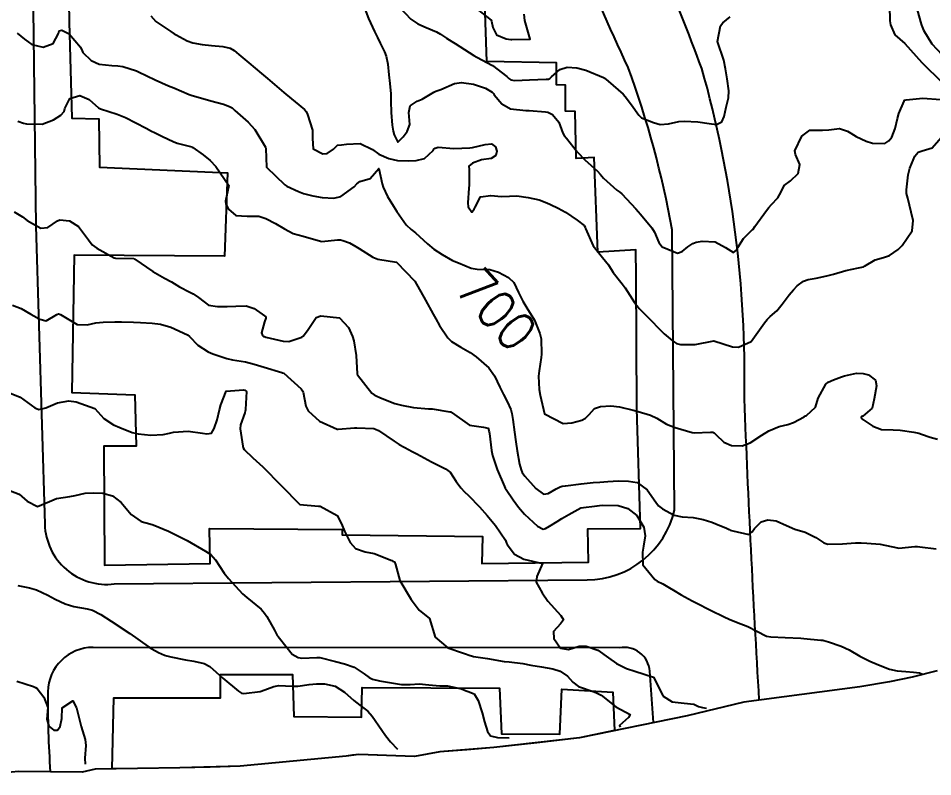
# Model space of a CAD drawing. Header units: metres. Extents: x 292545 to 299085, y 7450245 to 7463078.
# Drawn here: x 293616 to 293713.6, y 7462550.7 to 7462631.7 of the extents above; entities that cross this region are included whole.
import ezdxf
from ezdxf.enums import TextEntityAlignment as Align

# ---------------------------------------------------------------- set-up
doc = ezdxf.new("R2010")
doc.units = ezdxf.units.M
for name, color, linetype in [('Area', 45, 'Continuous'), ('Cotas', 45, 'Continuous'), ('Curvas de Nivel 1m', 11, 'Continuous'), ('Curvas de Nivel 5m', 15, 'Continuous'), ('Edificações', 30, 'Continuous'), ('Vias Primárias', 230, 'Continuous')]:
    doc.layers.add(name, color=color, linetype=linetype)
doc.styles.add('Style-STANDARD', font='STANDARD.shx')

msp = doc.modelspace()

# ---------------------------------------------------------------- linework, layer by layer
at = {"layer": 'Area'}
msp.add_polyline3d([(293714.104, 7462561.988, 701.43), (293711.413, 7462561.33, 701.491), (293709.009, 7462560.819, 701.799), (293705.829, 7462560.284, 702.178), (293693.457, 7462558.631, 702.489), (293687.381, 7462557.203, 702.93), (293675.913, 7462554.846, 708.658), (293666.758, 7462553.788, 709.726), (293660.995, 7462553.337, 709.887), (293658.263, 7462552.858, 710.065), (293652.33, 7462553.042, 713.644), (293650.992, 7462552.892, 713.676), (293639.673, 7462551.794, 709.735), (293633.206, 7462551.631, 714.553), (293624.158, 7462551.489, 706.507), (293622.798, 7462551.165, 707.616), (293615.977, 7462551.238, 707.594), (293609.985, 7462550.682, 707.743)], dxfattribs=at)
at = {"layer": 'Curvas de Nivel 1m', "flags": 128}
for points, elevation in [([(293652.67, 7462633.472), (293653.359, 7462631.673), (293654, 7462630.295), (293654.321, 7462629.663), (293654.617, 7462629.036), (293655.061, 7462628.107), (293655.251, 7462627.65), (293655.431, 7462626.806), (293655.553, 7462625.645), (293655.658, 7462624.738), (293655.738, 7462623.642), (293655.748, 7462622.845), (293655.783, 7462621.641), (293655.884, 7462620.268), (293656.005, 7462619.637), (293656.114, 7462619.251), (293656.491, 7462618.449), (293657.078, 7462619.044), (293657.498, 7462619.62), (293657.779, 7462620.353), (293657.687, 7462621.618), (293657.828, 7462622.329), (293658.545, 7462622.833), (293659.083, 7462623.069), (293659.991, 7462623.596), (293660.326, 7462623.822), (293660.556, 7462623.908), (293661.08, 7462624.104), (293662.564, 7462624.715), (293663.295, 7462624.824), (293664.564, 7462624.658), (293665.851, 7462624.236), (293666.556, 7462623.81), (293666.695, 7462623.659), (293666.798, 7462623.516), (293667.608, 7462622.568), (293668.538, 7462622.014), (293670.158, 7462621.844), (293670.528, 7462621.839), (293672.263, 7462621.708), (293672.526, 7462621.66), (293673.018, 7462621.435), (293673.7, 7462620.617), (293674.126, 7462619.426), (293674.261, 7462619.184), (293674.498, 7462618.886), (293675.694, 7462617.408), (293676.471, 7462616.595), (293677.824, 7462615.379), (293678.115, 7462615.041), (293678.445, 7462614.603), (293679.887, 7462613.355), (293680.21, 7462613.133), (293680.429, 7462612.952), (293681.904, 7462611.335), (293682.404, 7462610.757), (293683.638, 7462609.311), (293683.914, 7462608.843), (293684.367, 7462607.73), (293684.735, 7462607.296), (293686.353, 7462606.606), (293686.844, 7462606.786), (293687.477, 7462607.269), (293688.002, 7462607.628), (293688.368, 7462607.787), (293689.014, 7462607.895), (293690.369, 7462607.82), (293691.477, 7462607.219), (293692.355, 7462606.696), (293692.65, 7462606.916), (293692.808, 7462607.206), (293693.399, 7462608.173), (293694.382, 7462609.12), (293694.451, 7462609.189), (293694.638, 7462609.439), (293695.868, 7462611.168), (293696.1, 7462611.472), (293696.412, 7462611.792), (293697.059, 7462612.518), (293697.42, 7462613.15), (293697.755, 7462613.832), (293698.445, 7462614.33), (293699.235, 7462615.128), (293699.429, 7462616.092), (293698.962, 7462617.133), (293698.9, 7462617.547), (293699.624, 7462619.123), (293700.509, 7462619.732), (293701.861, 7462619.745), (293702.51, 7462619.774), (293703.649, 7462619.941), (293704.509, 7462619.634), (293704.86, 7462619.419), (293705.448, 7462619.056), (293706.496, 7462618.557), (293707.181, 7462618.345), (293708.493, 7462618.33), (293708.919, 7462618.594), (293709.252, 7462619.013), (293709.61, 7462619.911), (293709.852, 7462621.007), (293710.002, 7462621.534), (293710.551, 7462622.847), (293710.615, 7462622.936), (293710.775, 7462622.997), (293712.555, 7462623.171), (293714.459, 7462623.036)], 698), ([(293656.662, 7462632.896), (293657.876, 7462631.618), (293658.638, 7462631.118), (293659.509, 7462630.726), (293660.629, 7462630.242), (293661.046, 7462630.003), (293661.697, 7462629.574), (293662.274, 7462629.22), (293662.617, 7462629.016), (293664.108, 7462628.045), (293664.605, 7462627.707), (293664.925, 7462627.537), (293666.59, 7462626.662), (293668.145, 7462625.496), (293668.356, 7462625.279), (293668.569, 7462625.109), (293669.002, 7462625.052), (293670.569, 7462625.118), (293672.327, 7462625.201), (293672.571, 7462625.211), (293672.74, 7462625.27), (293672.899, 7462625.437), (293673.785, 7462626.228), (293674.589, 7462626.472), (293675.596, 7462626.402), (293676.584, 7462626.162), (293678.475, 7462625.371), (293678.536, 7462625.334), (293678.572, 7462625.303), (293678.969, 7462624.966), (293680.555, 7462623.585), (293680.78, 7462623.348), (293681.434, 7462622.447), (293682.22, 7462621.333), (293682.52, 7462621.082), (293683.784, 7462620.579), (293684.513, 7462620.347), (293685.399, 7462620.406), (293686.517, 7462620.685), (293687.077, 7462620.715), (293688.517, 7462620.624), (293689.734, 7462620.46), (293690.514, 7462620.349), (293691.094, 7462620.647), (293691.335, 7462621.222), (293691.567, 7462622.19), (293691.805, 7462623.217), (293691.833, 7462623.944), (293691.655, 7462625.219), (293691.49, 7462626.315), (293691.314, 7462627.223), (293690.623, 7462629.23), (293690.963, 7462630.904), (293691.186, 7462631.225), (293692.004, 7462631.865)], 697), ([(293664.663, 7462632.909), (293666.462, 7462631.513), (293666.515, 7462631.385), (293666.635, 7462630.702), (293667.027, 7462629.914), (293668.052, 7462629.499), (293668.58, 7462629.448), (293668.622, 7462629.441), (293668.686, 7462629.426), (293670.623, 7462629.47), (293670.059, 7462631.476), (293669.985, 7462632.145)], 696), ([(293709.001, 7462633.015), (293709.05, 7462631.417), (293709.105, 7462631.013), (293709.561, 7462629.935), (293710.623, 7462628.99), (293712.452, 7462626.971), (293712.591, 7462626.827), (293714.508, 7462624.951)], 697), ([(293711.848, 7462632.978), (293712.297, 7462631.322), (293712.42, 7462630.972), (293712.638, 7462630.431), (293713.513, 7462628.961), (293714.606, 7462627.837)], 696), ([(293630.13, 7462631.945), (293630.644, 7462631.363), (293632.261, 7462630.291), (293632.625, 7462630.05), (293632.838, 7462629.917), (293634.013, 7462629.295), (293634.615, 7462629.064), (293635.599, 7462628.894), (293636.612, 7462628.796), (293637.797, 7462628.673), (293638.609, 7462628.5), (293639.025, 7462628.262), (293639.526, 7462627.836), (293640.59, 7462626.929), (293641.932, 7462625.806), (293642.568, 7462625.277), (293644.324, 7462623.782), (293644.551, 7462623.592), (293645.543, 7462622.765), (293646.535, 7462621.939), (293646.703, 7462621.748), (293646.848, 7462621.427), (293647.372, 7462619.741), (293647.389, 7462618.846), (293647.458, 7462617.74), (293648.478, 7462617.223), (293648.962, 7462617.241), (293649.637, 7462617.718), (293650.05, 7462618.151), (293650.488, 7462618.178), (293651.024, 7462618.238), (293652.489, 7462618.32), (293653.774, 7462617.667), (293654.478, 7462617.193), (293655.549, 7462616.719), (293656.466, 7462616.514), (293657.623, 7462616.461), (293658.467, 7462616.518), (293659.358, 7462616.712), (293660.254, 7462617.592), (293660.348, 7462617.727), (293660.485, 7462617.833), (293660.816, 7462617.915), (293662.485, 7462617.805), (293664.173, 7462617.856), (293664.487, 7462617.899), (293665.808, 7462618.209), (293666.491, 7462618.292), (293666.927, 7462617.953), (293667.053, 7462617.511), (293666.952, 7462617.037), (293666.471, 7462616.72), (293665.428, 7462616.571), (293664.463, 7462616.207), (293664.085, 7462615.918), (293664.115, 7462615.543), (293664.112, 7462613.868), (293664.074, 7462613.544), (293663.962, 7462612), (293663.996, 7462611.544), (293664.405, 7462610.985), (293664.647, 7462611.3), (293664.749, 7462611.537), (293665.326, 7462612.629), (293666.426, 7462612.782), (293667.583, 7462612.661), (293668.425, 7462612.71), (293669.188, 7462612.719), (293670.424, 7462612.563), (293671.578, 7462612.302), (293672.418, 7462611.981), (293672.785, 7462611.813), (293673.606, 7462611.432), (293674.406, 7462610.988), (293675.656, 7462610.146), (293676.386, 7462609.576), (293676.491, 7462609.399), (293676.551, 7462609.229), (293677.368, 7462607.39), (293678.345, 7462606.159), (293678.994, 7462605.37), (293679.509, 7462604.547), (293680.314, 7462603.493), (293680.436, 7462603.349), (293680.76, 7462602.894), (293681.776, 7462601.335), (293682.284, 7462600.703), (293683.643, 7462599.316), (293684.257, 7462598.675), (293684.941, 7462597.991), (293685.806, 7462597.287), (293686.05, 7462597.092), (293686.24, 7462596.962), (293686.674, 7462596.84), (293688.239, 7462596.845), (293690.243, 7462597.23), (293692.234, 7462596.593), (293692.861, 7462596.576), (293694.243, 7462597.19), (293695.651, 7462599.169), (293695.926, 7462599.508), (293696.273, 7462599.838), (293696.977, 7462600.459), (293697.545, 7462601.147), (293697.857, 7462601.585), (293698.303, 7462602.172), (293698.743, 7462602.701), (293699.148, 7462603.132), (293699.824, 7462603.619), (293700.32, 7462603.809), (293701.167, 7462603.952), (293702.324, 7462604.182), (293703.029, 7462604.38), (293704.33, 7462604.743), (293705.708, 7462605.049), (293706.213, 7462605.163), (293706.336, 7462605.227), (293707.472, 7462605.903), (293708.35, 7462606.145), (293709.01, 7462606.356), (293709.934, 7462607.004), (293710.158, 7462607.209), (293710.367, 7462607.413), (293711.408, 7462608.985), (293711.515, 7462610.104), (293711.307, 7462610.986), (293710.947, 7462612.47), (293710.833, 7462612.994), (293710.82, 7462613.378), (293711.008, 7462614.992), (293711.171, 7462615.701), (293711.702, 7462616.982), (293712.073, 7462617.382), (293712.481, 7462617.532), (293713.575, 7462617.871), (293714.503, 7462618.95)], 699), ([(293615.931, 7462620.704), (293616.517, 7462620.505), (293616.83, 7462620.419), (293618.516, 7462620.399), (293619.737, 7462620.852), (293620.526, 7462621.355), (293620.848, 7462621.738), (293620.95, 7462622.056), (293621.475, 7462623.119), (293622.547, 7462623.455), (293623.536, 7462623.019), (293624.534, 7462622.136), (293624.742, 7462622.008), (293626.525, 7462621.465), (293627.415, 7462621.085), (293628.511, 7462620.523), (293629.611, 7462619.953), (293630.202, 7462619.646), (293630.498, 7462619.493), (293631.372, 7462619.053), (293632.489, 7462618.528), (293632.943, 7462618.369), (293634.483, 7462617.954), (293634.524, 7462617.94), (293634.597, 7462617.898), (293635.698, 7462617.104), (293636.469, 7462616.506), (293637.063, 7462615.864), (293638.433, 7462613.85), (293638.107, 7462612.162), (293638.131, 7462611.853), (293638.407, 7462611.298), (293639.2, 7462610.637), (293640.4, 7462610.569), (293641.648, 7462610.553), (293642.391, 7462610.308), (293643.429, 7462609.79), (293644.377, 7462609.2), (293645.325, 7462608.718), (293646.37, 7462608.41), (293648.223, 7462607.873), (293648.364, 7462607.85), (293650.055, 7462608.024), (293650.366, 7462608.027), (293650.635, 7462607.975), (293651.331, 7462607.695), (293652.011, 7462607.337), (293652.357, 7462607.122), (293653.818, 7462606.196), (293654.346, 7462605.974), (293656.343, 7462605.64), (293658.313, 7462603.61), (293659.434, 7462601.599), (293660.27, 7462600.093), (293660.55, 7462599.587), (293660.959, 7462598.88), (293661.841, 7462597.574), (293662.239, 7462597.188), (293663.241, 7462596.563), (293664.227, 7462595.989), (293664.846, 7462595.534), (293666.205, 7462594.356), (293666.812, 7462593.514), (293667.398, 7462592.29), (293667.788, 7462591.504), (293668.166, 7462590.776), (293668.567, 7462589.904), (293668.686, 7462589.492), (293668.792, 7462588.842), (293668.966, 7462587.487), (293669.091, 7462586.463), (293669.235, 7462585.483), (293669.502, 7462584.058), (293669.653, 7462583.476), (293669.782, 7462583.187), (293670.066, 7462582.784), (293671.227, 7462581.458), (293672.047, 7462580.878), (293672.558, 7462580.935), (293673.406, 7462581.436), (293673.828, 7462581.659), (293674.056, 7462581.719), (293674.397, 7462581.766), (293676.059, 7462581.974), (293677.346, 7462582.101), (293678.061, 7462582.159), (293678.929, 7462582.234), (293680.062, 7462582.275), (293681.133, 7462582.269), (293682.061, 7462582.096), (293683.139, 7462581.319), (293684.04, 7462580.014), (293684.341, 7462579.61), (293684.756, 7462579.299), (293686.023, 7462578.628), (293686.856, 7462578.436), (293688.019, 7462578.36), (293689.116, 7462578.149), (293690.012, 7462577.874), (293690.473, 7462577.698), (293691.58, 7462577.216), (293691.878, 7462577.088), (293692.001, 7462577.035), (293692.274, 7462576.934), (293693.997, 7462576.56), (293694.344, 7462576.842), (293694.57, 7462577.184), (293695.292, 7462577.895), (293696.012, 7462578.111), (293696.885, 7462578.03), (293698.007, 7462577.501), (293698.875, 7462577.131), (293700, 7462576.797), (293701.123, 7462576.232), (293701.989, 7462575.661), (293702.421, 7462575.527), (293703.988, 7462575.565), (293705.369, 7462575.677), (293705.989, 7462575.668), (293706.588, 7462575.64), (293707.988, 7462575.537), (293709.858, 7462575.128), (293709.984, 7462575.109), (293711.699, 7462575.27), (293711.986, 7462575.26), (293712.238, 7462575.229), (293713.984, 7462575.026)], 701), ([(293615.511, 7462611.01), (293616.397, 7462610.491), (293616.927, 7462610.105), (293618.381, 7462609.296), (293619.109, 7462609.352), (293620.142, 7462610.064), (293620.394, 7462610.171), (293621.417, 7462610.05), (293622.384, 7462609.459), (293623.455, 7462608.024), (293623.851, 7462607.51), (293624.354, 7462607.135), (293626.209, 7462606.127), (293626.344, 7462606.087), (293628.289, 7462606.025), (293628.343, 7462606.013), (293628.369, 7462605.995), (293628.407, 7462605.969), (293630.324, 7462604.65), (293631.596, 7462603.927), (293632.309, 7462603.543), (293633.193, 7462603.022), (293634.298, 7462602.429), (293634.65, 7462602.249), (293635.21, 7462601.886), (293635.807, 7462601.396), (293636.285, 7462601.065), (293637.236, 7462600.908), (293638.284, 7462600.918), (293639.18, 7462600.945), (293640.284, 7462600.985), (293641.151, 7462600.686), (293642.274, 7462599.923), (293642.396, 7462599.799), (293642.408, 7462599.661), (293642.265, 7462599.277), (293641.939, 7462598.113), (293642.034, 7462597.803), (293642.163, 7462597.722), (293642.242, 7462597.693), (293642.393, 7462597.647), (293644.237, 7462597.211), (293644.85, 7462597.161), (293646.242, 7462597.628), (293646.401, 7462597.758), (293646.835, 7462598.335), (293647.766, 7462599.738), (293648.275, 7462599.898), (293650.273, 7462599.71), (293651.229, 7462598.667), (293651.668, 7462597.689), (293651.783, 7462597.232), (293652.036, 7462595.683), (293652.141, 7462593.734), (293652.147, 7462593.681), (293652.16, 7462593.648), (293652.192, 7462593.597), (293653.711, 7462591.665), (293653.973, 7462591.465), (293654.17, 7462591.381), (293654.657, 7462591.166), (293656.162, 7462590.551), (293656.891, 7462590.36), (293658.158, 7462590.125), (293659.763, 7462589.987), (293660.157, 7462589.965), (293662.062, 7462589.663), (293662.154, 7462589.65), (293662.215, 7462589.631), (293662.316, 7462589.568), (293664.134, 7462588.247), (293665.64, 7462588.015), (293666.129, 7462587.929), (293666.255, 7462587.519), (293666.279, 7462587.361), (293666.509, 7462585.516), (293666.61, 7462585), (293667.087, 7462583.51), (293667.886, 7462581.67), (293667.976, 7462581.501), (293668.052, 7462581.374), (293668.827, 7462580.274), (293669.394, 7462579.48), (293670.022, 7462578.717), (293671.422, 7462577.456), (293672, 7462577.142), (293672.265, 7462577.182), (293672.688, 7462577.443), (293673.503, 7462577.943), (293674.015, 7462578.254), (293674.755, 7462578.686), (293676.033, 7462579.4), (293677.786, 7462579.632), (293678.036, 7462579.657), (293678.34, 7462579.679), (293680.036, 7462579.636), (293681.076, 7462579.34), (293682.022, 7462578.595), (293682.756, 7462577.322), (293682.898, 7462576.417), (293682.727, 7462575.323), (293682.618, 7462574.679), (293682.658, 7462573.323), (293683.937, 7462571.734), (293684.203, 7462571.574), (293684.797, 7462571.297), (293685.516, 7462570.873), (293685.926, 7462570.603), (293686.748, 7462570.105), (293687.915, 7462569.483), (293688.346, 7462569.256), (293689.901, 7462568.459), (293691.344, 7462567.765), (293691.887, 7462567.514), (293692.68, 7462567.202), (293693.878, 7462566.711), (293694.82, 7462566.234), (293695.868, 7462565.704), (293696.314, 7462565.61), (293697.867, 7462565.555), (293699.519, 7462565.471), (293699.866, 7462565.44), (293701.686, 7462565.281), (293701.865, 7462565.259), (293701.988, 7462565.222), (293702.487, 7462565.091), (293703.856, 7462564.635), (293704.678, 7462564.234), (293705.841, 7462563.571), (293706.893, 7462563.039), (293707.829, 7462562.625), (293708.992, 7462562.18), (293709.823, 7462562), (293710.736, 7462561.904), (293711.553, 7462561.844), (293712.19, 7462561.762), (293712.513, 7462561.64)], 702), ([(293615.337, 7462601.065), (293616.279, 7462600.685), (293617.296, 7462600.1), (293618.265, 7462599.542), (293618.956, 7462599.386), (293620.073, 7462600.063), (293620.274, 7462600.137), (293620.463, 7462600.058), (293622.257, 7462598.979), (293623.319, 7462598.967), (293624.26, 7462599.149), (293625.037, 7462599.232), (293626.262, 7462599.275), (293626.975, 7462599.27), (293628.262, 7462599.235), (293629.019, 7462599.201), (293630.261, 7462599.14), (293631.152, 7462599.038), (293632.255, 7462598.709), (293634.044, 7462597.902), (293634.241, 7462597.722), (293635.131, 7462596.785), (293636.225, 7462596.079), (293636.738, 7462595.865), (293638.218, 7462595.349), (293638.855, 7462595.205), (293640.215, 7462594.992), (293641.147, 7462594.751), (293642.209, 7462594.424), (293644.112, 7462593.863), (293644.194, 7462593.839), (293644.34, 7462593.779), (293646.176, 7462592.111), (293646.328, 7462591.911), (293646.386, 7462591.757), (293646.672, 7462590.266), (293646.916, 7462589.749), (293648.137, 7462588.645), (293650.02, 7462587.816), (293650.124, 7462587.804), (293651.87, 7462587.95), (293652.127, 7462587.959), (293653.923, 7462587.866), (293654.125, 7462587.801), (293654.418, 7462587.657), (293656.112, 7462586.531), (293656.653, 7462586.177), (293657.696, 7462585.616), (293657.957, 7462585.468), (293658.101, 7462585.39), (293658.517, 7462585.188), (293660.09, 7462584.327), (293661.602, 7462583.575), (293662.069, 7462583.199), (293662.726, 7462582.226), (293663.224, 7462581.552), (293663.624, 7462581.122), (293664.045, 7462580.739), (293665.227, 7462579.528), (293666.019, 7462578.581), (293666.913, 7462577.511), (293667.987, 7462575.944), (293668.107, 7462575.621), (293668.158, 7462575.497), (293668.958, 7462574.47), (293669.967, 7462573.907), (293671.963, 7462573.45), (293671.323, 7462572.075), (293671.268, 7462571.457), (293671.922, 7462570.311), (293672.523, 7462569.444), (293673.89, 7462567.908), (293674.171, 7462567.426), (293673.879, 7462567.029), (293673.129, 7462566.179), (293673.169, 7462565.437), (293673.853, 7462564.399), (293674.713, 7462564.279), (293675.855, 7462564.618), (293676.605, 7462564.643), (293677.851, 7462564.203), (293678.992, 7462563.369), (293679.834, 7462562.765), (293680.917, 7462562.253), (293681.822, 7462561.955), (293683.813, 7462561.31), (293684.818, 7462559.3), (293685.784, 7462558.691), (293687.062, 7462558.55), (293688.113, 7462558.427), (293688.593, 7462558.196), (293689.03, 7462558.063), (293689.473, 7462557.99)], 703), ([(293614.32, 7462591.98), (293616.164, 7462591.226), (293617.745, 7462590.094), (293618.151, 7462589.898), (293618.903, 7462590.079), (293620.159, 7462590.629), (293621.369, 7462590.84), (293622.16, 7462590.717), (293624.153, 7462590.02), (293625.097, 7462588.96), (293626.136, 7462588.28), (293626.814, 7462587.983), (293628.118, 7462587.468), (293628.774, 7462587.306), (293630.115, 7462587.152), (293631.424, 7462587.238), (293632.118, 7462587.385), (293632.549, 7462587.486), (293634.12, 7462587.585), (293635.629, 7462587.389), (293636.117, 7462587.316), (293636.6, 7462587.383), (293636.865, 7462587.863), (293637.196, 7462588.8), (293637.455, 7462589.857), (293637.607, 7462590.406), (293638.173, 7462591.85), (293640.005, 7462592.002), (293640.175, 7462591.965), (293640.322, 7462591.828), (293640.226, 7462589.901), (293640.216, 7462589.829), (293640.209, 7462589.772), (293640.149, 7462589.567), (293639.694, 7462588.27), (293639.677, 7462587.834), (293639.945, 7462585.991), (293639.983, 7462585.831), (293640.101, 7462585.646), (293641.003, 7462584.728), (293642.083, 7462583.8), (293644.053, 7462581.78), (293646.033, 7462579.76), (293648.031, 7462579.597), (293648.191, 7462579.567), (293650.016, 7462578.581), (293650.472, 7462577.705), (293650.792, 7462576.905), (293651.397, 7462575.696), (293651.977, 7462575.05), (293653.012, 7462574.713), (293653.972, 7462574.52), (293655.84, 7462573.765), (293655.964, 7462573.717), (293656.156, 7462573.638), (293656.239, 7462573.357), (293656.713, 7462571.632), (293657.913, 7462569.62), (293658.772, 7462568.477), (293659.893, 7462567.59), (293660.467, 7462565.584), (293661.852, 7462564.457), (293663.51, 7462563.89), (293663.845, 7462563.762), (293663.993, 7462563.697), (293664.564, 7462563.539), (293665.84, 7462563.335), (293666.06, 7462563.297), (293667.836, 7462563.006), (293668.391, 7462562.938), (293669.832, 7462562.761), (293670.687, 7462562.61), (293671.827, 7462562.413), (293673.047, 7462562.215), (293673.821, 7462561.962), (293674.623, 7462561.418), (293675.175, 7462560.778), (293675.802, 7462560.304), (293677.446, 7462559.734), (293677.795, 7462559.623), (293678.218, 7462559.376), (293679.775, 7462558.15), (293681.297, 7462557.337), (293681.126, 7462557.021), (293680.174, 7462556.16), (293680.233, 7462555.97)], 704), ([(293615.928, 7462571.107), (293617.147, 7462570.876), (293617.921, 7462570.637), (293619.116, 7462570.078), (293619.909, 7462569.636), (293620.985, 7462569.135), (293621.901, 7462568.856), (293623.308, 7462568.617), (293623.898, 7462568.483), (293624.774, 7462568.011), (293625.882, 7462567.289), (293627.863, 7462565.97), (293629.849, 7462564.598), (293630.243, 7462564.34), (293630.942, 7462563.934), (293631.585, 7462563.668), (293631.84, 7462563.599), (293632.249, 7462563.506), (293633.836, 7462563.181), (293634.696, 7462563.03), (293635.832, 7462562.759), (293636.411, 7462562.453), (293637.083, 7462561.861), (293637.813, 7462561.211), (293639.482, 7462559.833), (293639.791, 7462559.595), (293640.039, 7462559.579), (293641.793, 7462559.774), (293641.916, 7462559.808), (293643.258, 7462560.332), (293643.802, 7462560.416), (293645.217, 7462560.351), (293645.802, 7462560.346), (293647.034, 7462560.519), (293647.802, 7462560.607), (293648.664, 7462560.589), (293649.799, 7462560.338), (293650.817, 7462559.7), (293651.784, 7462558.818), (293652.422, 7462558.323), (293653.277, 7462557.675), (293653.765, 7462557.148), (293654.788, 7462555.654), (293655.175, 7462555.086), (293655.731, 7462554.423), (293656.453, 7462553.63)], 706), ([(293615.805, 7462560.886), (293617.581, 7462560.307), (293617.795, 7462560.22), (293617.966, 7462560.088), (293618.695, 7462559.169), (293619.134, 7462558.076), (293619.008, 7462556.83), (293619.229, 7462556.075), (293619.747, 7462555.66), (293620.141, 7462555.67), (293620.422, 7462556.06), (293620.602, 7462556.898), (293620.648, 7462558.057), (293621.78, 7462558.782), (293622.198, 7462558.036), (293622.319, 7462557.483), (293622.688, 7462556.031), (293623.091, 7462554.668), (293623.164, 7462554.026), (293623.056, 7462552.68), (293623.103, 7462552.03)], 707)]:
    msp.add_lwpolyline(points, dxfattribs=dict(at, elevation=elevation))
at = {"layer": 'Curvas de Nivel 5m', "flags": 128}
for points, elevation in [([(293615.837, 7462630.118), (293616.616, 7462629.456), (293617.416, 7462628.903), (293618.608, 7462628.61), (293619.688, 7462628.994), (293620.269, 7462630.064), (293620.344, 7462630.346), (293620.629, 7462630.438), (293621.382, 7462630.052), (293622.609, 7462628.623), (293622.779, 7462628.212), (293622.875, 7462628.036), (293623.748, 7462627.177), (293624.591, 7462626.789), (293625.939, 7462626.647), (293626.589, 7462626.622), (293627.137, 7462626.531), (293628.584, 7462626.074), (293628.659, 7462626.045), (293628.814, 7462625.967), (293630.571, 7462625.121), (293631.991, 7462624.496), (293632.558, 7462624.264), (293633.402, 7462623.907), (293634.225, 7462623.57), (293634.548, 7462623.447), (293635.165, 7462623.265), (293636.543, 7462622.888), (293637.866, 7462622.531), (293638.537, 7462622.292), (293638.805, 7462622.115), (293639.107, 7462621.841), (293640.514, 7462620.587), (293641.233, 7462619.813), (293642.355, 7462617.93), (293642.39, 7462617.801), (293642.463, 7462615.8), (293644.435, 7462613.916), (293644.633, 7462613.777), (293645.874, 7462613.205), (293646.425, 7462612.989), (293647.434, 7462612.729), (293648.421, 7462612.572), (293649.659, 7462612.479), (293650.423, 7462612.674), (293651.842, 7462613.689), (293652.12, 7462614.002), (293652.442, 7462614.281), (293653.53, 7462614.586), (293654.463, 7462615.66), (293654.814, 7462614.032), (293654.938, 7462613.655), (293655.407, 7462612.666), (293656.022, 7462611.644), (293656.404, 7462611.063), (293657.397, 7462609.625), (293657.913, 7462609.151), (293658.375, 7462608.781), (293659.661, 7462607.597), (293660.357, 7462607.038), (293661.229, 7462606.454), (293662.345, 7462605.811), (293662.515, 7462605.738), (293662.963, 7462605.561), (293664.335, 7462605.014), (293664.956, 7462604.911), (293666.333, 7462604.848), (293667.263, 7462604.571), (293668.321, 7462604.021), (293668.872, 7462603.484), (293669.371, 7462602.411), (293669.841, 7462601.475), (293670.282, 7462600.771), (293671.101, 7462599.462), (293671.675, 7462598.03), (293671.807, 7462597.454), (293671.852, 7462595.829), (293671.798, 7462595.454), (293671.603, 7462594.054), (293671.531, 7462593.457), (293671.58, 7462592.055), (293671.704, 7462591.455), (293672.153, 7462589.45), (293674.138, 7462588.417), (293675.083, 7462588.467), (293676.137, 7462588.769), (293676.55, 7462588.985), (293676.926, 7462589.392), (293677.509, 7462590.03), (293678.156, 7462590.231), (293679.227, 7462590.293), (293680.155, 7462590.182), (293681.639, 7462589.847), (293682.149, 7462589.709), (293683.48, 7462589.317), (293684.14, 7462588.99), (293685.182, 7462588.343), (293686.13, 7462587.989), (293687.928, 7462587.459), (293688.125, 7462587.426), (293689.895, 7462587.473), (293690.125, 7462587.474), (293690.292, 7462587.405), (293690.453, 7462587.235), (293691.316, 7462586.423), (293692.112, 7462586.071), (293693.273, 7462586.037), (293694.114, 7462586.343), (293695.364, 7462587.171), (293696.128, 7462587.641), (293697.202, 7462588.079), (293698.135, 7462588.315), (293698.762, 7462588.508), (293699.876, 7462589.123), (293700.041, 7462589.225), (293700.145, 7462589.271), (293701.114, 7462590.15), (293701.384, 7462591.102), (293702.188, 7462592.601), (293702.454, 7462592.824), (293703.016, 7462593.082), (293703.874, 7462593.395), (293704.197, 7462593.511), (293705.462, 7462593.796), (293706.2, 7462593.763), (293706.751, 7462593.594), (293707.506, 7462593.03), (293707.612, 7462592.453), (293707.379, 7462591.032), (293707.147, 7462590.046), (293706.145, 7462589.209), (293706.038, 7462589.157), (293705.97, 7462589.052), (293706.141, 7462588.824), (293707.217, 7462588.117), (293708.13, 7462587.777), (293709.387, 7462587.751), (293710.13, 7462587.708), (293711.609, 7462587.505), (293712.127, 7462587.386), (293712.424, 7462587.273), (293713.342, 7462586.962), (293714.12, 7462586.734)], 700), ([(293615.13, 7462581.21), (293616.041, 7462580.879), (293616.927, 7462580.101), (293618.028, 7462579.564), (293619.315, 7462580.071), (293620.036, 7462580.396), (293621.471, 7462580.613), (293622.04, 7462580.716), (293623.109, 7462580.962), (293624.043, 7462581.016), (293625.007, 7462580.97), (293626.04, 7462580.696), (293626.944, 7462579.981), (293628.02, 7462578.682), (293629.087, 7462577.959), (293630.009, 7462577.692), (293630.373, 7462577.579), (293631.998, 7462576.918), (293633.983, 7462575.9), (293635.972, 7462574.779), (293636.514, 7462574.418), (293637.01, 7462573.864), (293637.942, 7462572.43), (293638.418, 7462571.845), (293639.917, 7462570.23), (293640.364, 7462569.825), (293641.901, 7462568.586), (293642.261, 7462568.169), (293642.522, 7462567.801), (293643.325, 7462566.335), (293643.607, 7462565.784), (293643.729, 7462565.649), (293643.86, 7462565.497), (293645.222, 7462563.766), (293645.839, 7462563.404), (293646.235, 7462563.358), (293647.838, 7462563.434), (293648.172, 7462563.401), (293649.832, 7462562.994), (293650.797, 7462562.732), (293651.823, 7462562.383), (293652.898, 7462561.674), (293653.423, 7462561.279), (293653.807, 7462561.091), (293654.539, 7462560.919), (293655.804, 7462560.718), (293656.894, 7462560.537), (293657.802, 7462560.516), (293658.788, 7462560.59), (293659.802, 7462560.513), (293660.981, 7462560.398), (293661.801, 7462560.4), (293663.283, 7462560.071), (293663.796, 7462559.853), (293664.022, 7462559.774), (293664.631, 7462559.537), (293665.085, 7462558.829), (293665.489, 7462557.524), (293665.758, 7462556.557), (293666.056, 7462555.517), (293666.379, 7462555.063), (293667.125, 7462554.857), (293668.403, 7462554.82)], 705)]:
    msp.add_lwpolyline(points, dxfattribs=dict(at, elevation=elevation))
at = {"layer": 'Edificações'}
msp.add_lwpolyline([(293620.968, 7462656.333), (293621.4, 7462631.302), (293621.694, 7462621.015), (293624.564, 7462620.948), (293624.633, 7462615.806), (293638.293, 7462615.202), (293637.972, 7462606.292), (293621.946, 7462606.406), (293621.691, 7462591.707), (293628.424, 7462591.471), (293628.568, 7462585.983), (293625.111, 7462585.983), (293625.183, 7462573.294), (293636.467, 7462573.46), (293636.372, 7462577.198), (293650.541, 7462577.081), (293650.541, 7462576.509), (293665.547, 7462576.346), (293665.452, 7462573.465), (293676.842, 7462573.599), (293676.782, 7462577.176), (293682.414, 7462577.193), (293682.009, 7462590.01), (293681.936, 7462604.158), (293681.899, 7462606.98), (293677.851, 7462606.71), (293677.458, 7462616.812), (293675.544, 7462616.738), (293675.421, 7462621.726), (293674.39, 7462621.775), (293674.39, 7462624.554), (293673.458, 7462624.579), (293673.458, 7462626.956), (293666.014, 7462627.081), (293665.671, 7462636.49)], dxfattribs=at)
at = {"layer": 'Edificações', "elevation": 708.132}
msp.add_lwpolyline([(293625.986, 7462551.518), (293626.171, 7462559.101), (293637.55, 7462559.096), (293637.551, 7462561.589), (293645.256, 7462561.586), (293645.375, 7462557.1), (293652.604, 7462557.032), (293652.675, 7462560.213), (293667.366, 7462560.152), (293667.58, 7462555.271), (293673.801, 7462555.224), (293673.993, 7462560.042), (293679.441, 7462559.706), (293679.621, 7462555.608), (293675.913, 7462554.846), (293671.335, 7462554.317), (293666.758, 7462553.788), (293663.876, 7462553.562), (293660.995, 7462553.337), (293659.629, 7462553.098), (293658.263, 7462552.858), (293655.296, 7462552.95), (293652.33, 7462553.042), (293651.661, 7462552.967), (293650.992, 7462552.892), (293645.332, 7462552.343), (293639.673, 7462551.794), (293636.44, 7462551.713), (293633.206, 7462551.631), (293628.682, 7462551.56)], close=True, dxfattribs=at)
at = {"layer": 'Vias Primárias'}
msp.add_lwpolyline([(293695.092, 7462558.85, -0.005121), (293693.513, 7462591.047, 0.073406), (293688.962, 7462626.346, 0.014514), (293679.65, 7462648.969, -0.020997), (293670.244, 7462671.794, 0.013169), (293661.65, 7462693.616, 0.368221), (293638.595, 7462709.413, 0.007987), (293631.962, 7462709.52, 0.018756), (293598.322, 7462708.265, -0.021109), (293551.649, 7462706.744, 0.020916), (293504.442, 7462705.223, -0.1031), (293465.27, 7462710.402, 0.074537)], format="xyb", dxfattribs=at)
msp.add_lwpolyline([(293626.215, 7462571.272), (293676.711, 7462571.696, 0.345793), (293686.057, 7462579.165), (293685.792, 7462609.107, 0.043375), (293681.101, 7462626.444, -0.030335), (293670.399, 7462653.129, 0.012609), (293653.978, 7462693.325, 0.340797), (293639.474, 7462701.749), (293623.289, 7462701.837, 0.423949), (293616.814, 7462693.403), (293617.855, 7462609.488), (293618.796, 7462577.646, 0.441508)], format="xyb", close=True, dxfattribs=at)
at = {"layer": 'Vias Primárias', "elevation": 704.72}
msp.add_lwpolyline([(293683.798, 7462556.466), (293683.4, 7462561.943, 0.446527), (293680.149, 7462564.458), (293623.947, 7462564.497, 0.41039), (293619.131, 7462559.75, 0.021878), (293619.387, 7462551.202, 13.404668)], format="xyb", dxfattribs=at)

# ---------------------------------------------------------------- texts
at = {"layer": 'Cotas', "style": 'Style-STANDARD'}
msp.add_text('700', height=4, rotation=312.07102, dxfattribs=at).set_placement((293667.041, 7462600.585, 700), align=Align.MIDDLE_CENTER)

doc.saveas('drawing.dxf')
